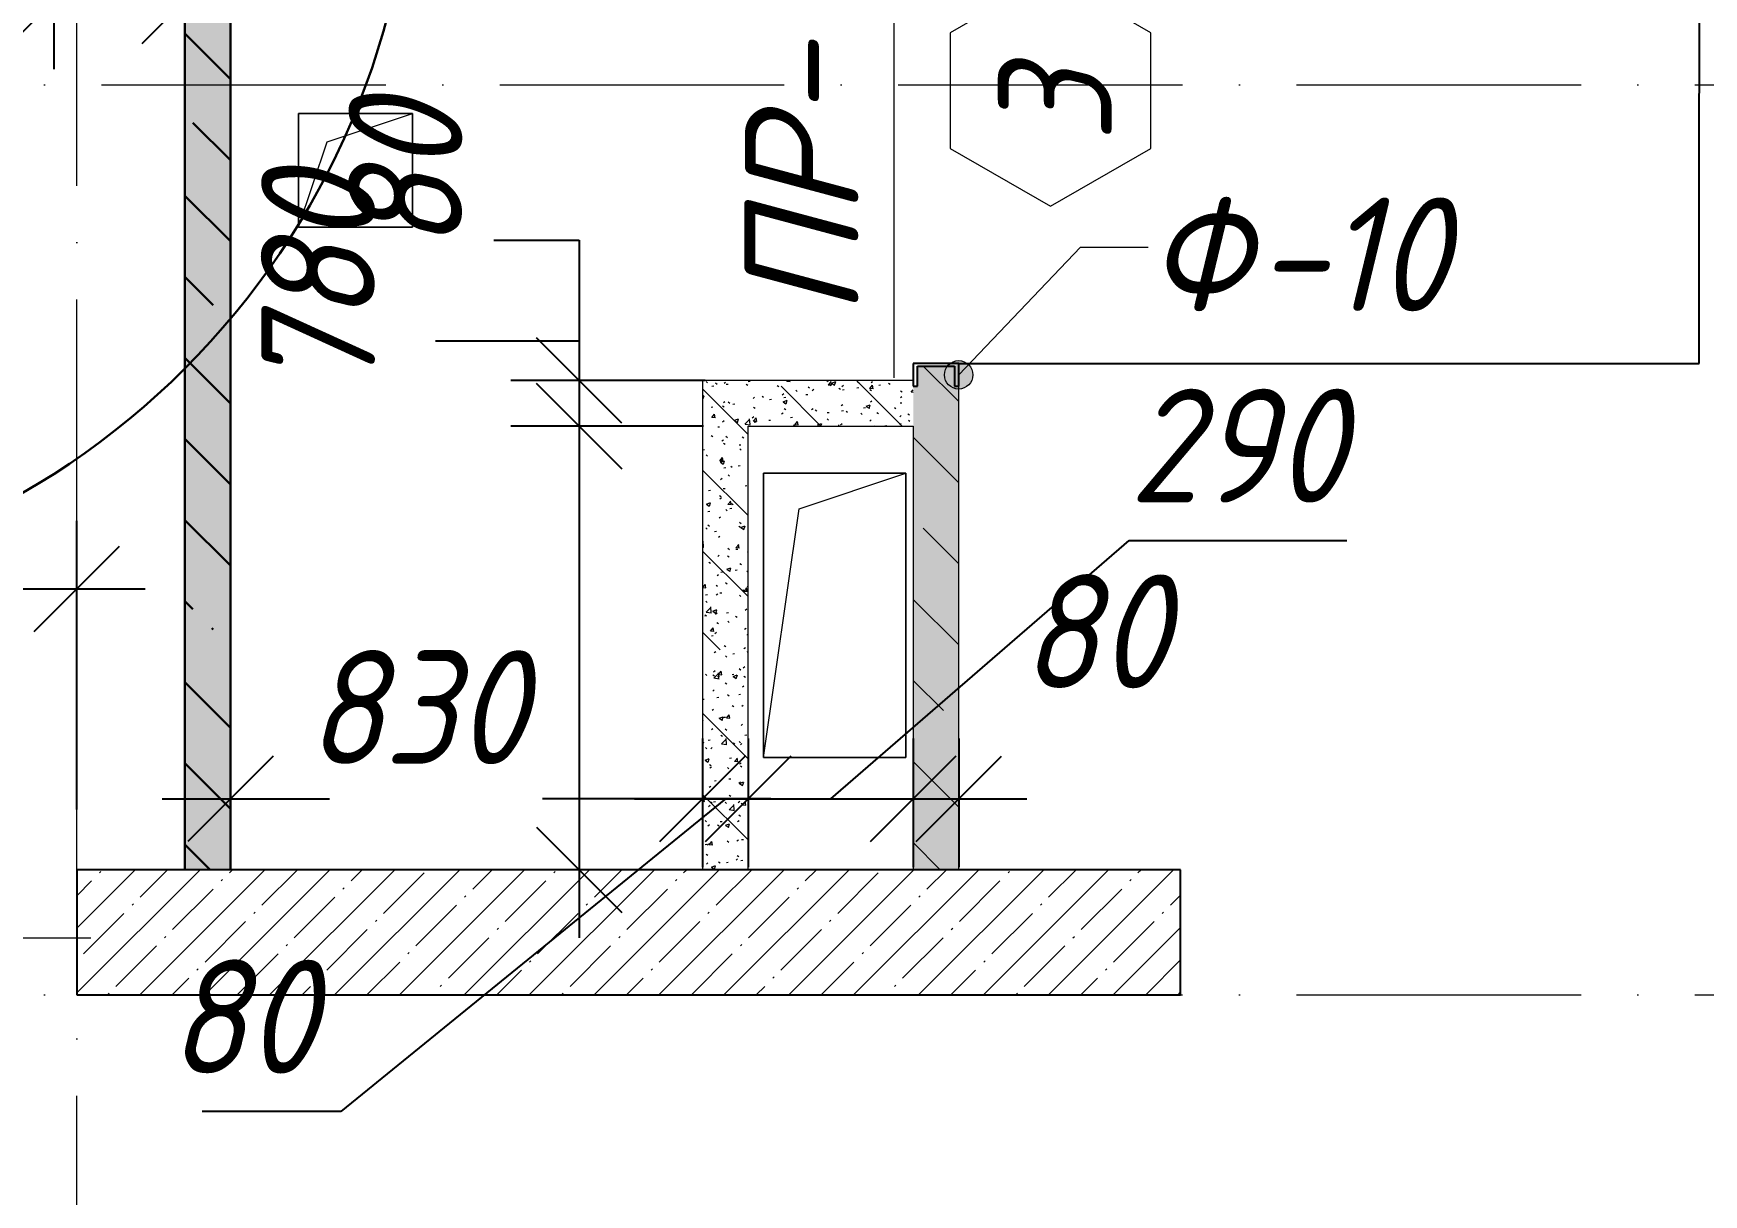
# Model space of a CAD drawing. Header units: millimetres. Extents: x 12986 to 523328, y -9759 to 30092.
# Drawn here: x 151281 to 154216, y 13049 to 15091 of the extents above; entities that cross this region are included whole.
import ezdxf

# ---------------------------------------------------------------- set-up
doc = ezdxf.new("R2010")
doc.units = ezdxf.units.MM
doc.linetypes.add('50_200_ШТРИХ_1Т_ш5_п1_п1_', pattern=[700, 500, -100, 0, -100])
for name, color, linetype, lineweight in [('0) ПГП', 1, 'Continuous', 30), ('2) Расчет', 1, 'Continuous', 30), ('A-ANNO-DIMS', 7, 'Continuous', 9), ('A-DOOR-IDEN', 7, 'Continuous', 9), ('A-FLOR', 7, 'Continuous', 9), ('A-GENM', 7, 'Continuous', 9), ('A-GENM-1', 7, 'Continuous', 25), ('A-GENM-IDEN', 7, 'Continuous', 9), ('A-WALL-1', 7, 'Continuous', 25), ('A-WALL-6', 18, 'Continuous', 13), ('A-WALL-PATT-1', 7, 'Continuous', 5), ('A-WALL-PATT-4', 250, 'Continuous', 5), ('Оси-2', 7, '50_200_ШТРИХ_1Т_ш5_п1_п1_', 9)]:
    doc.layers.add(name, color=color, linetype=linetype, lineweight=lineweight)
doc.layers.add('0)Допникки кружки', color=7, linetype='Continuous', plot=False)
doc.styles.add('ISOCPEUR_I_3', font='isocpeui.ttf', dxfattribs={"width": 0.9, "height": 200})
doc.styles.add('ISOCPEUR_I_5', font='isocpeui.ttf', dxfattribs={"height": 200})
doc.dimstyles.new('ISO-2_0_0_9К_СРЕДНИЙ_1', dxfattribs={"dimscale": 304.8, "dimtxt": 199.196235, "dimasz": 0.492126, "dimexe": 0.393701, "dimexo": 0, "dimgap": 0, "dimtad": 1, "dimdec": 0, "dimzin": 0, "dimdsep": 46, "dimtxsty": 'ISOCPEUR_I_3', "dimblk1": 'OBLIQUE', "dimblk2": 'OBLIQUE', "dimsah": 1, "dimcen": 0.09, "dimdle": 0.393701, "dimazin": 0, "dimtfac": 1, "dimtdec": 4, "dimtix": 1, "dimtmove": 2, "dimatfit": 3, "dimfxl": 1, "dimtvp": 1, "dimtolj": 1, "dimtzin": 0, "dimarcsym": 2})
doc.dimstyles.new('ISO-2_0_0_9К_СРЕДНИЙ_6', dxfattribs={"dimscale": 304.8, "dimtxt": 199.196235, "dimasz": 0.492126, "dimexe": 0.393701, "dimexo": 0, "dimgap": 0, "dimtad": 1, "dimdec": 0, "dimzin": 0, "dimdsep": 46, "dimtxsty": 'ISOCPEUR_I_3', "dimblk1": 'OBLIQUE', "dimblk2": 'OBLIQUE', "dimsah": 1, "dimcen": 0.09, "dimdle": 0.393701, "dimazin": 0, "dimtfac": 1, "dimtdec": 4, "dimtix": 1, "dimtmove": 1, "dimatfit": 3, "dimfxl": 1, "dimtvp": 1, "dimtolj": 1, "dimtzin": 0, "dimarcsym": 2})
doc.dimstyles.new('ISO-2_0_0_9К_СРЕДНИЙ_7', dxfattribs={"dimscale": 304.8, "dimtxt": 199.196235, "dimasz": 0.492126, "dimexe": 0.393701, "dimexo": 0, "dimgap": 0, "dimtad": 1, "dimdec": 0, "dimzin": 0, "dimdsep": 46, "dimtxsty": 'ISOCPEUR_I_3', "dimblk1": 'OBLIQUE', "dimblk2": 'OBLIQUE', "dimsah": 1, "dimcen": 0.09, "dimdle": 0.393701, "dimazin": 0, "dimtfac": 1, "dimtdec": 4, "dimtix": 1, "dimtmove": 0, "dimatfit": 3, "dimfxl": 1, "dimtvp": 1, "dimtolj": 1, "dimtzin": 0, "dimarcsym": 2})
doc.dimstyles.get("Standard").update_dxf_attribs({"dimtxt": 0.18, "dimasz": 0.18, "dimexe": 0.18, "dimexo": 0.0625, "dimgap": 0.09, "dimtad": 0, "dimtih": 1, "dimtoh": 1, "dimdec": 4, "dimzin": 0, "dimdsep": 46, "dimtxsty": 'Standard', "dimcen": 0.09, "dimadec": 0, "dimazin": 0, "dimtfac": 1, "dimtdec": 4, "dimtofl": 0, "dimtmove": 0, "dimatfit": 3, "dimfxl": 1, "dimtolj": 1, "dimtzin": 0, "dimarcsym": 0})
pattern_1 = [(50, (61996.893, 0), (72.873764, -6.37607), [7.62, -83.82]), (355, (61996.89, 0), (-14.09699, 76.422444), [6.096, -67.056]), (100.451, (62002.966, -0.53), (58.776964, 70.04687), [6.476, -71.236]), (46.184, (61996.89, 20.32), (108.43142, -16.81745), [11.43, -125.73]), (96.636, (62005.93, 18.92), (94.961, 98.97089), [9.714, -106.854]), (351.184, (61996.89, 20.32), (94.96227, 98.97018), [9.144, -100.584]), (21, (62007.053, 15.24), (60.64565, -40.906537), [7.62, -83.82]), (326, (62007.05, 15.24), (24.72083, 73.67493), [6.096, -67.056]), (71.451, (62012.11, 11.83), (85.36689, 32.768737), [6.476, -71.236]), (37.5, (61996.893, 0), (1.235525, 33.8224325), [3.353, -62.89, 3.353, -64.719, -67.31]), (37.5, (61996.893, 0), (1.235525, 33.8224325), [-134.315, 3.353, -63.957]), (7.5, (61996.893, 0), (26.728146, 40.07255), [3.353, -35.458, 3.353, -61.366, -25.654]), (7.5, (61996.893, 0), (26.728146, 40.07255), [-103.53, 3.353, -22.301]), (327.5, (61974.236, 0), (54.2363175, -2.292117), [3.353, -22.047, 3.353, -75.895, -105.156]), (327.5, (61974.236, 0), (54.2363175, -2.292117), [-104.648, 3.353, -101.803]), (317.5, (61964.076, 0), (59.25158, 10.17014), [3.353, -29.667, 3.353, -49.276, -74.676]), (317.5, (61964.076, 0), (59.25158, 10.17014), [-85.649, 3.353, -71.323])]
pattern_2 = [(135, (61996.9, 0), (-142.5612, -142.5612), []), (135, (62139.46, 0), (-142.5612, -142.5612), [252.016, -50.403, 3.353, -47.05])]

# ---------------------------------------------------------------- blocks, each defined once
blk = doc.blocks.new('AR_Отверстие прямоугольное _в плите_ - AR_Отверстие прямоугольное _в плите_-24491325-АР1_Кладочный план 1 этажа')
at = {"layer": 'A-GENM'}
for p, q in [((125, 250), (-125, 250)), ((-125, 250), (-125, -250)), ((-62.5, 187.5), (125, 250)), ((125, -250), (125, 250)), ((-125, -250), (-62.5, 187.5)), ((-125, -250), (125, -250))]:
    blk.add_line(p, q, dxfattribs=at)
blk = doc.blocks.new('AR_Отверстие прямоугольное _в плите_ - AR_Отверстие прямоугольное _в плите_-24484673-АР1_Кладочный план 1 этажа')
at = {"layer": 'A-GENM'}
for p, q in [((100, 100), (-100, 100)), ((-100, 100), (-100, -100)), ((-50, 50), (100, 100)), ((100, -100), (100, 100)), ((-100, -100), (-50, 50)), ((-100, -100), (100, -100))]:
    blk.add_line(p, q, dxfattribs=at)
blk = doc.blocks.new('Фахверк_СКБ_Швеллер - Ф-10_80х4030-26973533-АР1_Кладочный план 1 этажа')
at = {"layer": 'A-GENM-1'}
for p, q in [((165, 40), (125, 40)), ((125, 40), (125, -40)), ((129.5, 32.6), (165, 32.6)), ((129.5, -32.6), (129.5, 32.6)), ((165, 32.6), (165, 40)), ((125, -40), (165, -40)), ((165, -32.6), (129.5, -32.6)), ((165, -40), (165, -32.6))]:
    blk.add_line(p, q, dxfattribs=at)
blk = doc.blocks.new('DIMBLOCK155-АР1_Кладочный план 1 этажа')
at = {"layer": 'A-ANNO-DIMS', "color": 0, "lineweight": -2, "transparency": 16777216}
for p, q in [((152910, 15460.1), (154208.3, 15460.1)), ((154208.1, 15459.9), (154208.1, 14985.3)), ((154208.1, 14510.3), (154208.1, 14984.9)), ((152907, 14510.1), (154208.3, 14510.1))]:
    blk.add_line(p, q, dxfattribs=at)
at = {"layer": 'A-ANNO-DIMS', "color": 0, "transparency": 16777216}
for points in [[(154208.1, 15459.9), (154208.2, 15459.9), (154208.1, 15460.1)], [(154208.1, 14510.3), (154208.2, 14510.3), (154208.1, 14510.1)]]:
    blk.add_solid(points, dxfattribs=at)
at = {"layer": 'Defpoints', "color": 0, "transparency": 16777216}
for p in [(152909.9, 15460.1), (152906.9, 14510.1), (154208.1, 14510.1)]:
    blk.add_point(p, dxfattribs=at)
at = {"layer": 'A-ANNO-DIMS', "color": 0, "transparency": 16777216, "insert": (154208.1, 14985.1), "char_height": 0.18, "width": 455.087, "attachment_point": 5}
blk.add_mtext('\\A1;950.0000', dxfattribs=at)
blk = doc.blocks.new('AAR_СКБ_Марка_Двери_Перемычка и проем - Марка перемычки и проема-25306769-АР1_Кладочный план 1 этажа')
at = {"layer": 'A-DOOR-IDEN'}
for p, q in [((-5, 0), (5, 0)), ((-0.968, -0.984), (-1.986, -2.747)), ((1.067, -0.984), (-0.968, -0.984)), ((2.085, -2.747), (1.067, -0.984)), ((-1.986, -2.747), (-0.968, -4.509)), ((1.067, -4.509), (2.085, -2.747)), ((-0.968, -4.509), (1.067, -4.509))]:
    blk.add_line(p, q, dxfattribs=at)
blk = doc.blocks.new('_Oblique')
at = {"color": 0, "linetype": 'ByBlock', "lineweight": -2}
blk.add_line((-0.5, -0.5), (0.5, 0.5), dxfattribs=at)
blk = doc.blocks.new('DIMBLOCK628-АР1_Кладочный план 1 этажа')
at = {"layer": 'A-ANNO-DIMS', "color": 0, "lineweight": -2, "transparency": 16777216}
for p, q in [((152089.8, 14726.9), (152239.8, 14726.9)), ((152239.8, 14726.9), (152239.8, 14480)), ((152239.8, 14600), (152239.8, 14280)), ((152461.2, 14480), (152119.8, 14480)), ((152458.2, 14400), (152119.8, 14400))]:
    blk.add_line(p, q, dxfattribs=at)
at = {"layer": 'Defpoints', "color": 0, "transparency": 16777216}
for p in [(152461.2, 14480), (152239.8, 14400), (152458.2, 14400)]:
    blk.add_point(p, dxfattribs=at)
at = {"layer": 'A-ANNO-DIMS', "color": 0, "lineweight": -2, "transparency": 16777216, "xscale": 150, "yscale": 150, "zscale": 150}
for p, rotation in [((152239.8, 14480), 90), ((152239.8, 14400), 270)]:
    blk.add_blockref('_Oblique', p, dxfattribs=dict(at, rotation=rotation))
at = {"layer": 'A-ANNO-DIMS', "color": 0, "transparency": 16777216, "insert": (151834.5, 14708.6), "char_height": 200, "width": 303.391, "attachment_point": 1, "rotation": 90, "line_spacing_factor": 1.149209, "style": 'ISOCPEUR_I_3'}
blk.add_mtext('\\A1;80', dxfattribs=at)
blk = doc.blocks.new('DIMBLOCK629-АР1_Кладочный план 1 этажа')
at = {"layer": 'A-ANNO-DIMS', "color": 0, "lineweight": -2, "transparency": 16777216}
for p, q in [((151987.3, 14550), (152239.8, 14550)), ((152239.8, 14550), (152239.8, 14400)), ((152239.8, 14520), (152239.8, 13500)), ((152458.2, 14400), (152119.8, 14400)), ((152345.8, 13620), (152119.8, 13620))]:
    blk.add_line(p, q, dxfattribs=at)
at = {"layer": 'Defpoints', "color": 0, "transparency": 16777216}
for p in [(152458.2, 14400), (152239.8, 13620), (152345.8, 13620)]:
    blk.add_point(p, dxfattribs=at)
at = {"layer": 'A-ANNO-DIMS', "color": 0, "lineweight": -2, "transparency": 16777216, "xscale": 150, "yscale": 150, "zscale": 150}
for p, rotation in [((152239.8, 14400), 90), ((152239.8, 13620), 270)]:
    blk.add_blockref('_Oblique', p, dxfattribs=dict(at, rotation=rotation))
at = {"layer": 'A-ANNO-DIMS', "color": 0, "transparency": 16777216, "insert": (151681.1, 14455.8), "char_height": 200, "width": 455.087, "attachment_point": 1, "rotation": 90, "line_spacing_factor": 1.149209, "style": 'ISOCPEUR_I_3'}
blk.add_mtext('\\A1;780', dxfattribs=at)
blk = doc.blocks.new('DIMBLOCK630-АР1_Кладочный план 1 этажа')
at = {"layer": 'A-ANNO-DIMS', "color": 0, "lineweight": -2, "transparency": 16777216}
for p, q in [((151626.9, 13850.5), (151626.9, 13624.4)), ((152456.9, 13850.5), (152456.9, 13624.4)), ((151506.9, 13744.4), (151800.9, 13744.4)), ((152576.9, 13744.4), (152175.2, 13744.4))]:
    blk.add_line(p, q, dxfattribs=at)
at = {"layer": 'Defpoints', "color": 0, "transparency": 16777216}
for p in [(151626.9, 13850.5), (152456.9, 13850.5), (152456.9, 13744.4)]:
    blk.add_point(p, dxfattribs=at)
at = {"layer": 'A-ANNO-DIMS', "color": 0, "lineweight": -2, "transparency": 16777216, "xscale": 150, "yscale": 150, "zscale": 150, "rotation": 180}
blk.add_blockref('_Oblique', (151626.9, 13744.4), dxfattribs=at)
at = {"layer": 'A-ANNO-DIMS', "color": 0, "lineweight": -2, "transparency": 16777216, "xscale": 150, "yscale": 150, "zscale": 150}
blk.add_blockref('_Oblique', (152456.9, 13744.4), dxfattribs=at)
at = {"layer": 'A-ANNO-DIMS', "color": 0, "transparency": 16777216, "insert": (151760.5, 14005.7), "char_height": 200, "width": 455.087, "attachment_point": 1, "line_spacing_factor": 1.149209, "style": 'ISOCPEUR_I_3'}
blk.add_mtext('\\A1;830', dxfattribs=at)
blk = doc.blocks.new('DIMBLOCK631-АР1_Кладочный план 1 этажа')
at = {"layer": 'A-ANNO-DIMS', "color": 0, "lineweight": -2, "transparency": 16777216}
for p, q in [((152456.9, 13850.5), (152456.9, 13624.4)), ((152536.9, 13850.5), (152536.9, 13624.4)), ((152496.9, 13744.4), (151821, 13194.9)), ((152336.9, 13744.4), (152656.9, 13744.4)), ((151821, 13194.9), (151577.2, 13194.9))]:
    blk.add_line(p, q, dxfattribs=at)
at = {"layer": 'Defpoints', "color": 0, "transparency": 16777216}
for p in [(152456.9, 13850.5), (152536.9, 13850.5), (152536.9, 13744.4)]:
    blk.add_point(p, dxfattribs=at)
at = {"layer": 'A-ANNO-DIMS', "color": 0, "lineweight": -2, "transparency": 16777216, "xscale": 150, "yscale": 150, "zscale": 150, "rotation": 180}
blk.add_blockref('_Oblique', (152456.9, 13744.4), dxfattribs=at)
at = {"layer": 'A-ANNO-DIMS', "color": 0, "lineweight": -2, "transparency": 16777216, "xscale": 150, "yscale": 150, "zscale": 150}
blk.add_blockref('_Oblique', (152536.9, 13744.4), dxfattribs=at)
at = {"layer": 'A-ANNO-DIMS', "color": 0, "transparency": 16777216, "insert": (151517.7, 13461.6), "char_height": 200, "width": 303.391, "attachment_point": 1, "line_spacing_factor": 1.149209, "style": 'ISOCPEUR_I_3'}
blk.add_mtext('\\A1;80', dxfattribs=at)
blk = doc.blocks.new('DIMBLOCK632-АР1_Кладочный план 1 этажа')
at = {"layer": 'A-ANNO-DIMS', "color": 0, "lineweight": -2, "transparency": 16777216}
for p, q in [((152681.9, 13744.4), (153206.4, 14199)), ((153206.4, 14199), (153588.8, 14199)), ((152536.9, 13850.5), (152536.9, 13624.4)), ((152826.9, 13850.5), (152826.9, 13624.4)), ((152416.9, 13744.4), (152946.9, 13744.4))]:
    blk.add_line(p, q, dxfattribs=at)
at = {"layer": 'Defpoints', "color": 0, "transparency": 16777216}
for p in [(152536.9, 13850.5), (152826.9, 13850.5), (152826.9, 13744.4)]:
    blk.add_point(p, dxfattribs=at)
at = {"layer": 'A-ANNO-DIMS', "color": 0, "lineweight": -2, "transparency": 16777216, "xscale": 150, "yscale": 150, "zscale": 150, "rotation": 180}
blk.add_blockref('_Oblique', (152536.9, 13744.4), dxfattribs=at)
at = {"layer": 'A-ANNO-DIMS', "color": 0, "lineweight": -2, "transparency": 16777216, "xscale": 150, "yscale": 150, "zscale": 150}
blk.add_blockref('_Oblique', (152826.9, 13744.4), dxfattribs=at)
at = {"layer": 'A-ANNO-DIMS', "color": 0, "transparency": 16777216, "insert": (153206.4, 14465.7), "char_height": 200, "width": 455.087, "attachment_point": 1, "line_spacing_factor": 1.149209, "style": 'ISOCPEUR_I_3'}
blk.add_mtext('\\A1;290', dxfattribs=at)
blk = doc.blocks.new('DIMBLOCK633-АР1_Кладочный план 1 этажа')
at = {"layer": 'A-ANNO-DIMS', "color": 0, "lineweight": -2, "transparency": 16777216}
for p, q in [((152826.9, 13850.5), (152826.9, 13624.4)), ((152906.9, 13850.5), (152906.9, 13624.4)), ((152706.9, 13744.4), (153026.9, 13744.4))]:
    blk.add_line(p, q, dxfattribs=at)
at = {"layer": 'Defpoints', "color": 0, "transparency": 16777216}
for p in [(152826.9, 13850.5), (152906.9, 13850.5), (152906.9, 13744.4)]:
    blk.add_point(p, dxfattribs=at)
at = {"layer": 'A-ANNO-DIMS', "color": 0, "lineweight": -2, "transparency": 16777216, "xscale": 150, "yscale": 150, "zscale": 150, "rotation": 180}
blk.add_blockref('_Oblique', (152826.9, 13744.4), dxfattribs=at)
at = {"layer": 'A-ANNO-DIMS', "color": 0, "lineweight": -2, "transparency": 16777216, "xscale": 150, "yscale": 150, "zscale": 150}
blk.add_blockref('_Oblique', (152906.9, 13744.4), dxfattribs=at)
at = {"layer": 'A-ANNO-DIMS', "color": 0, "transparency": 16777216, "insert": (153015.7, 14139.1), "char_height": 200, "width": 303.391, "attachment_point": 1, "line_spacing_factor": 1.149209, "style": 'ISOCPEUR_I_3'}
blk.add_mtext('\\A1;80', dxfattribs=at)
blk = doc.blocks.new('DIMBLOCK647-АР1_Кладочный план 1 этажа')
at = {"layer": 'A-ANNO-DIMS', "color": 0, "lineweight": -2, "transparency": 16777216}
for p, q in [((151316.9, 15700), (151316.9, 15027.7)), ((151546.9, 15253.7), (151546.9, 15027.7)), ((151196.9, 15147.7), (151666.9, 15147.7))]:
    blk.add_line(p, q, dxfattribs=at)
at = {"layer": 'Defpoints', "color": 0, "transparency": 16777216}
for p in [(151316.9, 15700), (151546.9, 15253.7), (151546.9, 15147.7)]:
    blk.add_point(p, dxfattribs=at)
at = {"layer": 'A-ANNO-DIMS', "color": 0, "lineweight": -2, "transparency": 16777216, "xscale": 150, "yscale": 150, "zscale": 150, "rotation": 180}
blk.add_blockref('_Oblique', (151316.9, 15147.7), dxfattribs=at)
at = {"layer": 'A-ANNO-DIMS', "color": 0, "lineweight": -2, "transparency": 16777216, "xscale": 150, "yscale": 150, "zscale": 150}
blk.add_blockref('_Oblique', (151546.9, 15147.7), dxfattribs=at)
at = {"layer": 'A-ANNO-DIMS', "color": 0, "transparency": 16777216, "insert": (150859.5, 15542.3), "char_height": 200, "width": 455.087, "attachment_point": 1, "line_spacing_factor": 1.149209, "style": 'ISOCPEUR_I_3'}
blk.add_mtext('\\A1;230', dxfattribs=at)
blk = doc.blocks.new('DIMBLOCK738-АР1_Кладочный план 1 этажа')
at = {"layer": 'A-ANNO-DIMS', "color": 0, "lineweight": -2, "transparency": 16777216}
for p, q in [((150406.9, 13600), (150406.9, 14233.7)), ((151356.9, 13725.7), (151356.9, 14233.7)), ((150286.9, 14113.7), (151476.9, 14113.7))]:
    blk.add_line(p, q, dxfattribs=at)
at = {"layer": 'Defpoints', "color": 0, "transparency": 16777216}
for p in [(151356.9, 14113.7), (151356.9, 13725.7), (150406.9, 13600)]:
    blk.add_point(p, dxfattribs=at)
at = {"layer": 'A-ANNO-DIMS', "color": 0, "lineweight": -2, "transparency": 16777216, "xscale": 150, "yscale": 150, "zscale": 150, "rotation": 180}
blk.add_blockref('_Oblique', (150406.9, 14113.7), dxfattribs=at)
at = {"layer": 'A-ANNO-DIMS', "color": 0, "lineweight": -2, "transparency": 16777216, "xscale": 150, "yscale": 150, "zscale": 150}
blk.add_blockref('_Oblique', (151356.9, 14113.7), dxfattribs=at)
at = {"layer": 'A-ANNO-DIMS', "color": 0, "transparency": 16777216, "insert": (150881.9, 14213.7), "char_height": 200, "width": 455.087, "attachment_point": 5, "style": 'ISOCPEUR_I_3'}
blk.add_mtext('\\A1;950', dxfattribs=at)

msp = doc.modelspace()

# ---------------------------------------------------------------- hatches: boundary and pattern name
at = {"layer": '0) ПГП'}
h = msp.add_hatch(dxfattribs=at)
h.set_pattern_fill('FP_16', color=256, style=0, pattern_type=2)
h.set_pattern_definition(pattern_1)
h.paths.add_polyline_path([(151626.89325, 13620), (151626.89325, 17050.00001), (151546.89325, 17050.00001), (151546.89325, 13620)], flags=0)
h = msp.add_hatch(dxfattribs=at)
h.set_pattern_fill('FP_17', color=256, style=0, pattern_type=2)
h.set_pattern_definition(pattern_2)
h.paths.add_polyline_path([(151626.89325, 13620), (151626.89325, 17050.00001), (151546.89325, 17050.00001), (151546.89325, 13620)], flags=0)
at = {"layer": 'A-GENM-IDEN'}
h = msp.add_hatch(color=256, dxfattribs=at)
edge = h.paths.add_edge_path(flags=0)
edge.add_arc((152906.89292, 14490.11054), 25, 0, 360)
at = {"layer": 'A-WALL-PATT-1'}
h = msp.add_hatch(dxfattribs=at)
h.set_pattern_fill('FP_1', color=256, style=0, pattern_type=2)
h.set_pattern_definition([(45, (61996.89, 0), (-57.024626, 57.024626), []), (45, (62053.92, 0), (-57.024626, 57.024626), [100.806, -20.161, 3.353, -16.808])])
h.paths.add_polyline_path([(154455.08672, 13400), (154806.89328, 13400), (154806.89328, 13620), (154246.89328, 13620), (154246.89328, 13400)], flags=0)
h.paths.add_polyline_path([(151356.89328, 13400), (153296.89328, 13400), (153296.89328, 13620), (151356.89328, 13620)], flags=0)
at = {"layer": 'A-WALL-PATT-4'}
h = msp.add_hatch(dxfattribs=at)
h.set_pattern_fill('FP_16', color=256, style=0, pattern_type=2)
h.set_pattern_definition(pattern_1)
h.paths.add_polyline_path([(152826.89292, 13620), (152906.89292, 13620), (152906.89292, 14470.11054), (152899.49292, 14470.11054), (152899.49292, 14505.61054), (152834.29292, 14505.61054), (152834.29292, 14470.11054), (152826.89292, 14470.11054), (152826.89292, 14400.00001)], flags=0)
h.paths.add_polyline_path([(152834.29292, 15464.61054), (152899.49292, 15464.61054), (152899.49292, 15500.11054), (152906.89292, 15500.11054), (152906.89292, 15940.11054), (152899.49292, 15940.11054), (152899.49292, 15975.61054), (152834.29292, 15975.61054), (152834.29292, 15940.11054), (152826.89292, 15940.11054), (152826.89292, 15500.11054), (152834.29292, 15500.11054), (152834.29292, 15496.41054)], flags=0)
h.paths.add_polyline_path([(152899.49292, 16934.61054), (152899.49292, 16970.11054), (152906.89292, 16970.11054), (152906.89292, 17050.00001), (152826.89292, 17050.00001), (152826.89292, 16970.11054), (152834.29292, 16970.11054), (152834.29292, 16934.61054)], flags=0)
h = msp.add_hatch(dxfattribs=at)
h.set_pattern_fill('FP_17', color=256, style=0, pattern_type=2)
h.set_pattern_definition(pattern_2)
h.paths.add_polyline_path([(152826.89292, 13620), (152906.89292, 13620), (152906.89292, 14470.11054), (152899.49292, 14470.11054), (152899.49292, 14505.61054), (152834.29292, 14505.61054), (152834.29292, 14470.11054), (152826.89292, 14470.11054), (152826.89292, 14400.00001)], flags=0)
h.paths.add_polyline_path([(152834.29292, 15464.61054), (152899.49292, 15464.61054), (152899.49292, 15500.11054), (152906.89292, 15500.11054), (152906.89292, 15940.11054), (152899.49292, 15940.11054), (152899.49292, 15975.61054), (152834.29292, 15975.61054), (152834.29292, 15940.11054), (152826.89292, 15940.11054), (152826.89292, 15500.11054), (152834.29292, 15500.11054), (152834.29292, 15496.41054)], flags=0)
h.paths.add_polyline_path([(152899.49292, 16934.61054), (152899.49292, 16970.11054), (152906.89292, 16970.11054), (152906.89292, 17050.00001), (152826.89292, 17050.00001), (152826.89292, 16970.11054), (152834.29292, 16970.11054), (152834.29292, 16934.61054)], flags=0)
h = msp.add_hatch(dxfattribs=at)
h.set_pattern_fill('FP_16', color=256, style=0, pattern_type=2)
h.set_pattern_definition(pattern_1)
h.paths.add_polyline_path([(152536.89345, 14400.00001), (152826.89292, 14400.00001), (152826.89292, 14480.00001), (152456.89345, 14480.00001), (152456.89345, 14400.00001)], flags=0)
h = msp.add_hatch(dxfattribs=at)
h.set_pattern_fill('FP_17', color=256, style=0, pattern_type=2)
h.set_pattern_definition(pattern_2)
h.paths.add_polyline_path([(152536.89345, 14400.00001), (152826.89292, 14400.00001), (152826.89292, 14480.00001), (152456.89345, 14480.00001), (152456.89345, 14400.00001)], flags=0)
h = msp.add_hatch(dxfattribs=at)
h.set_pattern_fill('FP_16', color=256, style=0, pattern_type=2)
h.set_pattern_definition(pattern_1)
h.paths.add_polyline_path([(152456.89345, 13620), (152536.89345, 13620), (152536.89345, 14400.00001), (152456.89345, 14400.00001)], flags=0)
h = msp.add_hatch(dxfattribs=at)
h.set_pattern_fill('FP_17', color=256, style=0, pattern_type=2)
h.set_pattern_definition(pattern_2)
h.paths.add_polyline_path([(152456.89345, 13620), (152536.89345, 13620), (152536.89345, 14400.00001), (152456.89345, 14400.00001)], flags=0)

# ---------------------------------------------------------------- linework, layer by layer
at = {"layer": '0) ПГП'}
msp.add_line((151546.89325, 15700.00001), (151546.89325, 13620), dxfattribs=at)
at = {"layer": '0)Допникки кружки', "color": 6, "lineweight": 30}
msp.add_circle((150578.38563, 15469.38563), 1369.38563, dxfattribs=at)
at = {"layer": '2) Расчет'}
msp.add_line((151626.89325, 13620), (151626.89325, 15500.11054), dxfattribs=at)
at = {"layer": 'A-FLOR'}
for p, q in [((151746.89325, 14950), (151946.89325, 14950)), ((151746.89325, 14750), (151746.89325, 14950)), ((151946.89325, 14950), (151946.89325, 14750)), ((151946.89325, 14750), (151746.89325, 14750)), ((152563.89292, 14317.00001), (152813.89292, 14317.00001)), ((152563.89292, 13817.00001), (152563.89292, 14317.00001)), ((152813.89292, 14317.00001), (152813.89292, 13817.00001)), ((152813.89292, 13817.00001), (152563.89292, 13817.00001))]:
    msp.add_line(p, q, dxfattribs=at)
at = {"layer": 'A-GENM-IDEN'}
for p, q in [((152906.89292, 14490.11054), (153120.76415, 14714.3972)), ((153120.76415, 14714.3972), (153239.6008, 14714.3972))]:
    msp.add_line(p, q, dxfattribs=at)
msp.add_circle((152906.89292, 14490.11054), 25, dxfattribs=at)
at = {"layer": 'A-WALL-1'}
for p, q in [((153296.89328, 13620), (151356.89328, 13620)), ((151356.89328, 13620), (151356.89328, 13400)), ((153296.89328, 13400), (153296.89328, 13620)), ((151356.89328, 13400), (153296.89328, 13400))]:
    msp.add_line(p, q, dxfattribs=at)
at = {"layer": 'A-WALL-6'}
for p, q in [((152826.89292, 14480.00001), (152456.89345, 14480.00001)), ((152456.89345, 14480.00001), (152456.89345, 13620)), ((152906.89292, 13620), (152906.89292, 14470.11054)), ((152536.89345, 14400.00001), (152826.89292, 14400.00001)), ((152536.89345, 13620), (152536.89345, 14400.00001)), ((152826.89292, 14400.00001), (152826.89292, 13620))]:
    msp.add_line(p, q, dxfattribs=at)
at = {"layer": 'Оси-2'}
for p, q in [((151356.89325, -4080), (151356.89325, 28636.94316)), ((57586.89328, 15000), (187948.52131, 15000)), ((57586.89328, 13400), (187948.52131, 13400))]:
    msp.add_line(p, q, dxfattribs=at)

# ---------------------------------------------------------------- block references
at = {"layer": 'A-DOOR-IDEN', "xscale": 99.99999999999993, "yscale": 99.99999999999993, "zscale": 99.99999999999993, "rotation": 90.00000000000007}
msp.add_blockref('AAR_СКБ_Марка_Двери_Перемычка и проем - Марка перемычки и проема-25306769-АР1_Кладочный план 1 этажа', (152793.68408, 14985.11054), dxfattribs=at)
at = {"layer": 'A-DOOR-IDEN', "xscale": 99.99999999999993, "yscale": 99.99999999999993, "zscale": 99.99999999999993}
msp.add_blockref('AAR_СКБ_Марка_Двери_Перемычка и проем - Марка перемычки и проема-25306769-АР1_Кладочный план 1 этажа', (150881.89328, 13500.00001), dxfattribs=at)
at = {"layer": 'A-GENM'}
for name, p in [('AR_Отверстие прямоугольное _в плите_ - AR_Отверстие прямоугольное _в плите_-24484673-АР1_Кладочный план 1 этажа', (151846.89325, 14850)), ('AR_Отверстие прямоугольное _в плите_ - AR_Отверстие прямоугольное _в плите_-24491325-АР1_Кладочный план 1 этажа', (152688.89292, 14067.00001))]:
    msp.add_blockref(name, p, dxfattribs=at)
at = {"layer": 'A-GENM-1', "rotation": 270}
msp.add_blockref('Фахверк_СКБ_Швеллер - Ф-10_80х4030-26973533-АР1_Кладочный план 1 этажа', (152866.89292, 14635.11054), dxfattribs=at)

# ---------------------------------------------------------------- texts
at = {"layer": 'A-DOOR-IDEN', "insert": (152976.32546, 14898.91201), "char_height": 200, "width": 158.734125, "attachment_point": 1, "rotation": 90, "style": 'ISOCPEUR_I_3'}
msp.add_mtext('\\fISOCPEUR|b0|i1|c204|p34|;\\W.9;3', dxfattribs=at)
at = {"layer": 'A-GENM-IDEN', "char_height": 200, "attachment_point": 1, "rotation": 90, "style": 'ISOCPEUR_I_5'}
for s, insert, width in [('-10', (152531.21012, 14936.28394), 481.0125), ('ПР', (152531.21012, 14592.32561), 416.8775)]:
    msp.add_mtext(s, dxfattribs=dict(at, insert=insert, width=width))
at = {"layer": 'A-GENM-IDEN', "char_height": 200, "attachment_point": 1, "style": 'ISOCPEUR_I_3'}
for s, insert, width in [('\\fISOCPEUR|b0|i1|c204|p34|;\\W.9;Ф', (153239.6008, 14802.01178), 230.886), ('-10', (153430.1008, 14802.01178), 432.91125)]:
    msp.add_mtext(s, dxfattribs=dict(at, insert=insert, width=width))

# ---------------------------------------------------------------- dimensions: what is measured, and where the dimension line sits
at = {"layer": 'A-ANNO-DIMS'}
for base, p1, p2, dimstyle, override, picture, middle in [((151546.89325, 15147.6591), (151316.89325, 15700.00001), (151546.89325, 15253.72512), 'ISO-2_0_0_9К_СРЕДНИЙ_6', {"dimpost": '<>', "dimfxl": 502.05704}, 'DIMBLOCK647-АР1_Кладочный план 1 этажа', (151087.05361, 15275.61692)), ((152826.89292, 13744.44519), (152536.89345, 13850.5112), (152826.89292, 13850.5112), 'ISO-2_0_0_9К_СРЕДНИЙ_6', {"dimpost": '<>', "dimfxl": 289.999466}, 'DIMBLOCK632-АР1_Кладочный план 1 этажа', (153206.4185, 14199.00761)), ((152906.85192, 13744.44519), (152826.89292, 13850.5112), (152906.85192, 13850.5112), 'ISO-2_0_0_9К_СРЕДНИЙ_6', {"dimpost": '<>', "dimfxl": 79.959}, 'DIMBLOCK633-АР1_Кладочный план 1 этажа', (153167.39747, 13872.403)), ((152456.89345, 13744.44519), (151626.89325, 13850.5112), (152456.89345, 13850.5112), 'ISO-2_0_0_9К_СРЕДНИЙ_1', {"dimpost": '<>', "dimfxl": 830.000199}, 'DIMBLOCK630-АР1_Кладочный план 1 этажа', (151988.07797, 13872.403)), ((152536.89345, 13744.44519), (152456.89345, 13850.5112), (152536.89345, 13850.5112), 'ISO-2_0_0_9К_СРЕДНИЙ_6', {"dimpost": '<>', "dimfxl": 80}, 'DIMBLOCK631-АР1_Кладочный план 1 этажа', (151821.04998, 13194.93653))]:
    dim = msp.add_linear_dim(base=base, p1=p1, p2=p2, dimstyle=dimstyle, override=override, dxfattribs=at)
    dim.commit()
    dim.dimension.update_dxf_attribs({"geometry": picture, "text_midpoint": middle, "dimtype": 160})
dim = msp.add_linear_dim(base=(154208.12897, 14510.11054), p1=(152909.94092, 15460.11054), p2=(152906.89292, 14510.11054), angle=90, dimstyle='Standard', dxfattribs=at)
dim.commit()
dim.dimension.update_dxf_attribs({"geometry": 'DIMBLOCK155-АР1_Кладочный план 1 этажа', "text_midpoint": (154208.12897, 14985.11054)})
for base, p1, p2, override, picture, middle in [((152239.7582, 14400.00001), (152461.23545, 14480.00001), (152458.18745, 14400.00001), {"dimpost": '<>', "dimfxl": 80.058043}, 'DIMBLOCK628-АР1_Кладочный план 1 этажа', (152111.80038, 14726.9185)), ((152239.7582, 13620), (152458.18745, 14400.00001), (152345.82422, 13620), {"dimpost": '<>', "dimfxl": 788.051719}, 'DIMBLOCK629-АР1_Кладочный план 1 этажа', (151814.39827, 14464.60274))]:
    dim = msp.add_linear_dim(base=base, p1=p1, p2=p2, angle=90, dimstyle='ISO-2_0_0_9К_СРЕДНИЙ_6', override=override, dxfattribs=at)
    dim.commit()
    dim.dimension.update_dxf_attribs({"geometry": picture, "text_midpoint": middle, "dimtype": 160, "text_rotation": 90})
dim = msp.add_linear_dim(base=(151356.89328, 14113.65356), p1=(150406.89328, 13600.00001), p2=(151356.89328, 13725.71034), dimstyle='ISO-2_0_0_9К_СРЕДНИЙ_7', override={"dimpost": '<>', "dimfxl": 958.28132}, dxfattribs=at)
dim.commit()
dim.dimension.update_dxf_attribs({"geometry": 'DIMBLOCK738-АР1_Кладочный план 1 этажа', "text_midpoint": (150881.89328, 14213.65356)})

doc.saveas('drawing.dxf')
